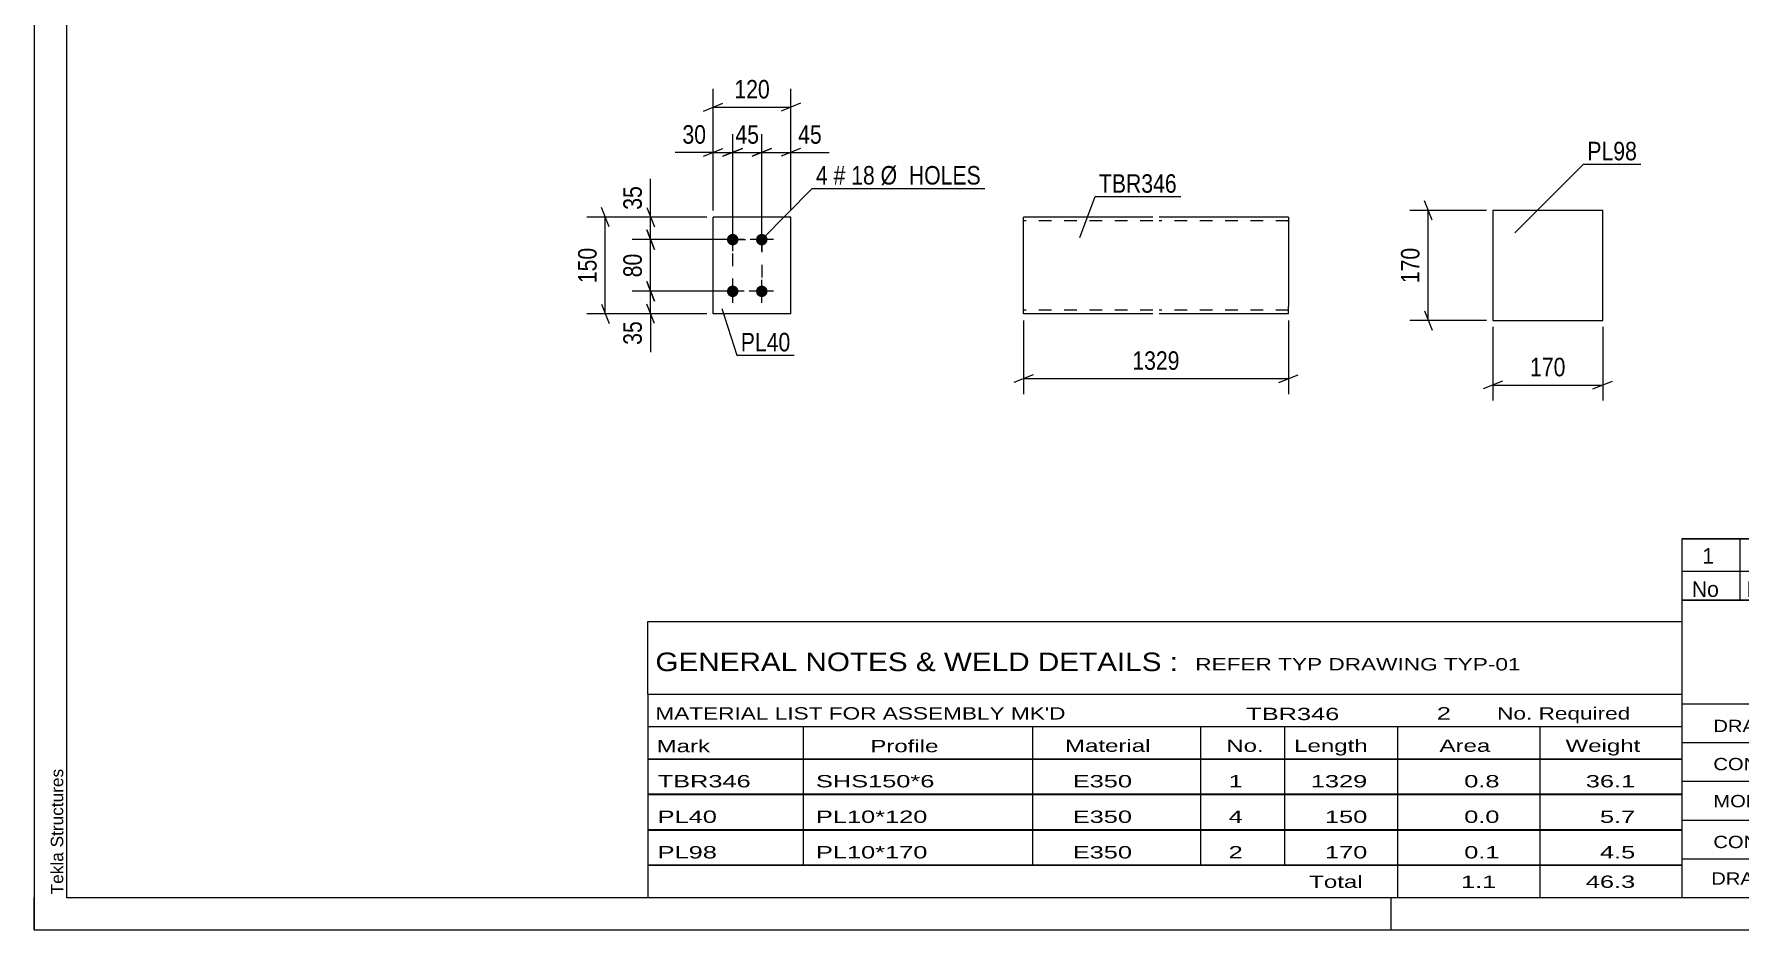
# Model space of a CAD drawing. Header units: millimetres. Extents: x 0 to 420, y 0 to 297.
# Drawn here: x 0 to 264, y 0 to 138.7 of the extents above; entities that cross this region are included whole.
import ezdxf

# ---------------------------------------------------------------- set-up
doc = ezdxf.new("R2010")
doc.units = ezdxf.units.MM
doc.linetypes.add('DXK_LINE_DOT2', pattern=[3.9198, 1.9599, -1.9599])
doc.styles.add('Arial', font='ARIAL.TTF', dxfattribs={"height": 0.2})
doc.styles.add('Arial Narrow', font='ARIALN.TTF', dxfattribs={"height": 0.2})

# ---------------------------------------------------------------- blocks, each defined once
blk = doc.blocks.new('Unknown-581363297-1163')
at = {"color": 5, "linetype": 'Continuous'}
for p, q in [((0, 297), (0, 0)), ((5, 292), (5, 5)), ((0, 0), (0, 5)), ((5, 5), (415, 5)), ((210, 0), (210, 5)), ((0, 0), (420, 0))]:
    blk.add_line(p, q, dxfattribs=at)
at = {"color": 174, "linetype": 'Continuous', "style": 'Arial'}
blk.add_text('Tekla Structures', height=1.9102, rotation=90, dxfattribs=at).set_placement((4.5, 5.5))
blk = doc.blocks.new('Bolt-581363297-1444 - 1410')
at = {"linetype": 'Continuous'}
for points in [[(108.11, 105.94, -1), (108.11, 107.74, -1)], [(112.61, 105.94, -1), (112.61, 107.74, -1)], [(108.11, 97.94, -1), (108.11, 99.74, -1)], [(112.61, 97.94, -1), (112.61, 99.74, -1)]]:
    blk.add_hatch(color=1, dxfattribs=at).paths.add_polyline_path(points)
at = {"color": 1, "linetype": 'Continuous'}
for p, q in [((108.11, 105.04), (108.11, 108.64)), ((112.61, 105.04), (112.61, 108.64)), ((109.91, 106.84), (106.31, 106.84)), ((114.41, 106.84), (110.81, 106.84)), ((108.11, 97.04), (108.11, 100.64)), ((112.61, 97.04), (112.61, 100.64)), ((109.91, 98.84), (106.31, 98.84)), ((114.41, 98.84), (110.81, 98.84))]:
    blk.add_line(p, q, dxfattribs=at)
blk = doc.blocks.new('Part-581363297-1459 - 1410')
at = {"color": 2, "linetype": 'Continuous'}
for p, q in [((117.11, 110.34), (105.11, 110.34)), ((105.11, 95.34), (105.11, 110.34)), ((117.11, 95.34), (117.11, 110.34)), ((117.11, 95.34), (105.11, 95.34))]:
    blk.add_line(p, q, dxfattribs=at)
blk = doc.blocks.new('Part-581363297-1390 - 1374')
at = {"color": 2, "linetype": 'Continuous'}
for p, q in [((242.75, 111.34), (225.75, 111.34)), ((225.75, 111.34), (225.75, 94.34)), ((242.75, 94.34), (242.75, 111.34)), ((225.75, 94.34), (242.75, 94.34))]:
    blk.add_line(p, q, dxfattribs=at)
blk = doc.blocks.new('Part-581363297-1275 - 1255')
at = {"color": 2, "linetype": 'Continuous'}
for p, q in [((173.12, 110.34), (153.12, 110.34)), ((153.12, 95.43), (153.12, 110.34)), ((194.12, 110.34), (174.12, 110.34)), ((194.12, 110.34), (194.12, 96.54)), ((153.12, 95.34), (153.12, 95.43)), ((173.12, 95.34), (153.12, 95.34)), ((194.12, 95.34), (174.12, 95.34)), ((194.12, 95.34), (194.12, 96.54))]:
    blk.add_line(p, q, dxfattribs=at)
at = {"color": 7, "linetype": 'DXK_LINE_DOT2'}
for p, q in [((173.12, 109.74), (153.12, 109.74)), ((194.12, 109.74), (174.12, 109.74)), ((194.12, 109.74), (194.12, 109.7)), ((194.12, 109.7), (194.12, 109.74)), ((194.12, 109.6), (194.12, 109.7)), ((194.12, 109.7), (194.12, 109.6)), ((153.12, 95.94), (153.12, 95.99)), ((173.12, 95.94), (153.12, 95.94)), ((194.12, 95.94), (174.12, 95.94)), ((194.12, 95.99), (194.12, 96.31)), ((194.12, 95.94), (194.12, 95.99))]:
    blk.add_line(p, q, dxfattribs=at)
blk = doc.blocks.new('Rectangle-581363297-1568 - 1410')
at = {"color": 1, "linetype": 'DXK_LINE_DOT2'}
blk.add_lwpolyline([(108.11, 106.84), (112.61, 106.84), (112.61, 98.84), (108.11, 98.84), (108.11, 106.84)], close=True, dxfattribs=at)
blk = doc.blocks.new('StraightDimension-581363297-1491 - 1410')
at = {"color": 7, "linetype": 'Continuous'}
for p, q in [((108.11, 107.84), (108.11, 123.19)), ((112.61, 107.84), (112.61, 123.19)), ((106.61, 119.74), (109.61, 120.94)), ((108.11, 120.34), (112.61, 120.34)), ((114.11, 120.94), (111.11, 119.74))]:
    blk.add_line(p, q, dxfattribs=at)
at = {"color": 0}
blk.add_wipeout([(112.79, 121.09), (112.79, 125.29), (107.93, 125.29), (107.93, 121.09)], dxfattribs=at)
at = {"color": 3, "style": 'Arial Narrow'}
blk.add_text('45', height=2.863, dxfattribs=at).set_placement((108.53, 121.69))
blk = doc.blocks.new('StraightDimension-581363297-1461 - 1410')
at = {"color": 7, "linetype": 'Continuous'}
for p, q in [((105.11, 111.34), (105.11, 130.19)), ((117.11, 111.34), (117.11, 130.19)), ((103.61, 126.74), (106.61, 127.94)), ((105.11, 127.34), (117.11, 127.34)), ((118.61, 127.94), (115.61, 126.74))]:
    blk.add_line(p, q, dxfattribs=at)
at = {"color": 0}
blk.add_wipeout([(114.45, 128.09), (114.45, 132.29), (107.77, 132.29), (107.77, 128.09)], dxfattribs=at)
at = {"color": 3, "style": 'Arial Narrow'}
blk.add_text('120', height=2.863, dxfattribs=at).set_placement((108.37, 128.69))
blk = doc.blocks.new('StraightDimension-581363297-1478 - 1410')
at = {"color": 7, "linetype": 'Continuous'}
for p, q in [((112.61, 107.84), (112.61, 123.19)), ((117.11, 111.34), (117.11, 123.19)), ((111.11, 119.74), (114.11, 120.94)), ((112.61, 120.34), (117.11, 120.34)), ((118.61, 120.94), (115.61, 119.74))]:
    blk.add_line(p, q, dxfattribs=at)
at = {"color": 0}
blk.add_wipeout([(122.49, 121.09), (122.49, 125.29), (117.64, 125.29), (117.64, 121.09)], dxfattribs=at)
at = {"color": 7, "linetype": 'Continuous'}
blk.add_line((117.11, 120.34), (123.02, 120.34), dxfattribs=at)
blk.add_line((117.11, 120.34), (123.02, 120.34), dxfattribs=at)
at = {"color": 3, "style": 'Arial Narrow'}
blk.add_text('45', height=2.863, dxfattribs=at).set_placement((118.24, 121.69))
blk = doc.blocks.new('StraightDimension-581363297-1501 - 1410')
at = {"color": 7, "linetype": 'Continuous'}
for p, q in [((105.11, 111.34), (105.11, 123.19)), ((108.11, 107.84), (108.11, 123.19)), ((103.61, 119.74), (106.61, 120.94)), ((105.11, 120.34), (108.11, 120.34)), ((109.61, 120.94), (106.61, 119.74))]:
    blk.add_line(p, q, dxfattribs=at)
at = {"color": 0}
blk.add_wipeout([(104.59, 121.09), (104.59, 125.29), (99.73, 125.29), (99.73, 121.09)], dxfattribs=at)
at = {"color": 7, "linetype": 'Continuous'}
blk.add_line((105.11, 120.34), (99.2, 120.34), dxfattribs=at)
blk.add_line((105.11, 120.34), (99.2, 120.34), dxfattribs=at)
at = {"color": 3, "style": 'Arial Narrow'}
blk.add_text('30', height=2.863, dxfattribs=at).set_placement((100.33, 121.69))
blk = doc.blocks.new('StraightDimension-581363297-1515 - 1410')
at = {"color": 7, "linetype": 'Continuous'}
for p, q in [((89, 108.84), (87.8, 111.84)), ((104.11, 110.34), (85.55, 110.34)), ((88.4, 95.34), (88.4, 110.34)), ((104.11, 95.34), (85.55, 95.34)), ((87.8, 96.84), (89, 93.84))]:
    blk.add_line(p, q, dxfattribs=at)
at = {"color": 0}
blk.add_wipeout([(87.65, 106.18), (83.45, 106.18), (83.45, 99.5), (87.65, 99.5)], dxfattribs=at)
at = {"color": 3, "style": 'Arial Narrow'}
blk.add_text('150', height=2.863, rotation=90.0002, dxfattribs=at).set_placement((87.05, 100.1))
blk = doc.blocks.new('StraightDimension-581363297-1532 - 1410')
at = {"color": 7, "linetype": 'Continuous'}
for p, q in [((94.8, 100.34), (96, 97.34)), ((107.11, 98.84), (92.55, 98.84)), ((95.4, 95.34), (95.4, 98.84)), ((104.11, 95.34), (92.55, 95.34)), ((96, 93.84), (94.8, 96.84))]:
    blk.add_line(p, q, dxfattribs=at)
at = {"color": 0}
blk.add_wipeout([(94.65, 94.82), (90.45, 94.82), (90.45, 89.96), (94.65, 89.96)], dxfattribs=at)
at = {"color": 7, "linetype": 'Continuous'}
blk.add_line((95.4, 95.34), (95.4, 89.44), dxfattribs=at)
blk.add_line((95.4, 95.34), (95.4, 89.44), dxfattribs=at)
at = {"color": 3, "style": 'Arial Narrow'}
blk.add_text('35', height=2.863, rotation=90.0002, dxfattribs=at).set_placement((94.05, 90.56))
blk = doc.blocks.new('StraightDimension-581363297-1545 - 1410')
at = {"color": 7, "linetype": 'Continuous'}
for p, q in [((94.8, 108.34), (96, 105.34)), ((107.11, 106.84), (92.55, 106.84)), ((95.4, 98.84), (95.4, 106.84)), ((96, 97.34), (94.8, 100.34)), ((107.11, 98.84), (92.55, 98.84))]:
    blk.add_line(p, q, dxfattribs=at)
at = {"color": 0}
blk.add_wipeout([(94.65, 105.27), (90.45, 105.27), (90.45, 100.41), (94.65, 100.41)], dxfattribs=at)
at = {"color": 3, "style": 'Arial Narrow'}
blk.add_text('80', height=2.863, rotation=90.0002, dxfattribs=at).set_placement((94.05, 101.01))
blk = doc.blocks.new('StraightDimension-581363297-1555 - 1410')
at = {"color": 7, "linetype": 'Continuous'}
for p, q in [((94.8, 111.84), (96, 108.84)), ((104.11, 110.34), (92.55, 110.34)), ((96, 105.34), (94.8, 108.34)), ((95.4, 106.84), (95.4, 110.34)), ((107.11, 106.84), (92.55, 106.84))]:
    blk.add_line(p, q, dxfattribs=at)
at = {"color": 0}
blk.add_wipeout([(94.65, 115.72), (90.45, 115.72), (90.45, 110.87), (94.65, 110.87)], dxfattribs=at)
at = {"color": 7, "linetype": 'Continuous'}
blk.add_line((95.4, 110.34), (95.4, 116.25), dxfattribs=at)
blk.add_line((95.4, 110.34), (95.4, 116.25), dxfattribs=at)
at = {"color": 3, "style": 'Arial Narrow'}
blk.add_text('35', height=2.863, rotation=90.0002, dxfattribs=at).set_placement((94.05, 111.47))
blk = doc.blocks.new('StraightDimension-581363297-1402 - 1374')
at = {"color": 7, "linetype": 'Continuous'}
for p, q in [((225.75, 93.34), (225.75, 81.94)), ((242.75, 93.34), (242.75, 81.94)), ((227.25, 84.94), (224.25, 83.74)), ((241.25, 83.74), (244.25, 84.94)), ((225.75, 84.34), (242.75, 84.34))]:
    blk.add_line(p, q, dxfattribs=at)
at = {"color": 0}
blk.add_wipeout([(237.59, 85.09), (237.59, 89.29), (230.91, 89.29), (230.91, 85.09)], dxfattribs=at)
at = {"color": 3, "style": 'Arial Narrow'}
blk.add_text('170', height=2.863, dxfattribs=at).set_placement((231.51, 85.69))
blk = doc.blocks.new('StraightDimension-581363297-1392 - 1374')
at = {"color": 7, "linetype": 'Continuous'}
for p, q in [((224.75, 111.34), (212.9, 111.34)), ((216.35, 109.84), (215.15, 112.84)), ((215.75, 94.34), (215.75, 111.34)), ((215.15, 95.84), (216.35, 92.84)), ((224.75, 94.34), (212.9, 94.34))]:
    blk.add_line(p, q, dxfattribs=at)
at = {"color": 0}
blk.add_wipeout([(215, 106.18), (210.8, 106.18), (210.8, 99.5), (215, 99.5)], dxfattribs=at)
at = {"color": 3, "style": 'Arial Narrow'}
blk.add_text('170', height=2.863, rotation=90.0002, dxfattribs=at).set_placement((214.4, 100.1))
blk = doc.blocks.new('StraightDimension-581363297-1353 - 1255')
at = {"color": 7, "linetype": 'Continuous'}
for p, q in [((153.12, 94.34), (153.12, 82.94)), ((194.12, 94.34), (194.12, 82.94)), ((154.62, 85.94), (151.62, 84.74)), ((153.12, 85.34), (194.12, 85.34)), ((192.62, 84.74), (195.62, 85.94))]:
    blk.add_line(p, q, dxfattribs=at)
at = {"color": 0}
blk.add_wipeout([(177.88, 86.09), (177.88, 90.29), (169.36, 90.29), (169.36, 86.09)], dxfattribs=at)
at = {"color": 3, "style": 'Arial Narrow'}
blk.add_text('1329', height=2.863, dxfattribs=at).set_placement((169.96, 86.69))
blk = doc.blocks.new('Unknown-581363297-3597')
at = {"color": 7, "linetype": 'Continuous'}
for p, q in [((255, 51.05), (255, 5)), ((255, 51.05), (415, 51.05)), ((415, 51), (415, 5)), ((255, 35), (415, 35)), ((295.14, 35), (295.14, 5)), ((397, 5.05), (397, 29.05)), ((255, 29), (415, 29)), ((255, 23), (415, 23)), ((339.14, 23), (339.14, 5)), ((255, 17), (415, 17)), ((255, 11), (397, 11)), ((255, 5), (415, 5))]:
    blk.add_line(p, q, dxfattribs=at)
at = {"color": 7, "style": 'Arial Narrow'}
for s, height, width, p in [('DRAWING TITLE', 1.9089, 1.425378, (259.88, 30.61)), ('TC-BRACE', 1.909, 1.425378, (296.81, 30.59)), ('CONTRACT', 1.909, 1.425378, (259.88, 24.71)), ('TERMINAL BUILDING', 1.9089, 1.425378, (297.06, 25.07)), ('MODELLED BY', 1.9089, 1.425378, (259.88, 18.98)), ('GSK', 1.909, 1.425378, (296.88, 19.04)), ('ISSUED', 1.909, 1.425378, (339.94, 18.64)), ('17.03.2026', 1.909, 1.425378, (356.69, 18.52)), ('CONTRACT NO', 1.9089, 1.425378, (259.88, 12.66)), ('AN-C-1376', 1.909, 1.425378, (297.23, 12.78)), ('SCALE', 1.909, 1.425378, (339.94, 12.65)), ('A1', 6.204, 1.25, (401.24, 7.2)), ('DRAWING No', 1.909, 1.425378, (259.56, 7)), ('[TBR.346]', 1.909, 1.425378, (297.46, 6.99)), ('1', 3.34, 1.5, (376.91, 5.68)), ('REVISION No.', 1.9089, 1.425378, (339.94, 5.77))]:
    blk.add_text(s, height=height, dxfattribs=dict(at, width=width)).set_placement(p)
at = {"color": 7, "linetype": 'Continuous', "style": 'Arial Narrow'}
for s, height, width, p in [('PH #', 2.1, 1.42538, (402.4, 24.55)), ('101', 2.1, 1.42538, (403.41, 18.55)), ('NTS', 1.909, 1.425378, (357, 13.05))]:
    blk.add_text(s, height=height, dxfattribs=dict(at, width=width)).set_placement(p)
blk = doc.blocks.new('Unknown-581363297-3598')
at = {"color": 7, "linetype": 'Continuous'}
for p, q in [((255, 60.55), (415, 60.55)), ((415, 60.55), (255, 60.55)), ((255, 60.55), (255, 55.55)), ((264, 60.55), (264, 55.55)), ((288, 60.55), (288, 55.55)), ((385, 60.55), (385, 55.55)), ((415, 60.55), (415, 55.55)), ((255, 55.55), (415, 55.55)), ((255, 55.55), (255, 51.05)), ((255, 55.55), (415, 55.55)), ((264, 55.55), (264, 51.05)), ((288, 55.55), (288, 51.05)), ((385, 55.55), (385, 51.05)), ((415, 55.55), (415, 51.05)), ((415, 51.05), (255, 51.05))]:
    blk.add_line(p, q, dxfattribs=at)
at = {"color": 7, "linetype": 'Continuous', "style": 'Arial Narrow'}
for s, height, width, p in [('1', 2.39, 1.196471, (258.16, 56.7)), ('0', 2.39, 1.196471, (273, 56.7)), ('ISSUED FOR CONSTRUCTION', 2.3861, 1.196471, (290, 56.7)), ('17.03.2026', 2.386, 1.196471, (391, 56.7)), ('No', 2.386, 1.2, (256.54, 51.55)), ('REV MARK', 2.386, 1.2, (265, 51.55)), ('REVISION DESCRIPTION', 2.3861, 1.2, (290, 51.55)), ('REV. DATE', 2.386, 1.2, (390.28, 51.55))]:
    blk.add_text(s, height=height, dxfattribs=dict(at, width=width)).set_placement(p)
blk = doc.blocks.new('Unknown-581363297-3599')
at = {"color": 7, "linetype": 'Continuous'}
for p, q in [((95, 47.75), (255, 47.75)), ((95, 36.5), (95, 47.75)), ((255, 47.75), (255, 36.5)), ((95, 36.5), (255, 36.5)), ((95, 36.5), (95, 31.5)), ((255, 36.5), (255, 31.5)), ((95, 31.5), (255, 31.5)), ((95, 31.5), (95, 26.5)), ((119, 31.5), (119, 26.5)), ((154.5, 31.5), (154.5, 26.5)), ((180.5, 31.5), (180.5, 26.5)), ((193.5, 31.5), (193.5, 26.5)), ((211, 31.5), (211, 26.5)), ((233, 31.5), (233, 26.5)), ((255, 31.5), (255, 26.5)), ((95, 26.5), (255, 26.5)), ((95, 26.45), (95, 21.05)), ((95, 26.45), (255, 26.45)), ((119, 26.5), (119, 21)), ((154.5, 26.5), (154.5, 21)), ((180.5, 26.5), (180.5, 21)), ((193.5, 26.5), (193.5, 21)), ((211, 26.5), (211, 21)), ((233, 26.5), (233, 21)), ((255, 26.45), (255, 21.05)), ((95, 21.05), (255, 21.05)), ((95, 20.95), (95, 15.55)), ((95, 20.95), (255, 20.95)), ((119, 21), (119, 15.5)), ((154.5, 21), (154.5, 15.5)), ((180.5, 21), (180.5, 15.5)), ((193.5, 21), (193.5, 15.5)), ((211, 21), (211, 15.5)), ((233, 21), (233, 15.5)), ((255, 20.95), (255, 15.55)), ((95, 15.55), (255, 15.55)), ((95, 15.45), (95, 10.05)), ((95, 15.45), (255, 15.45)), ((119, 15.5), (119, 10)), ((154.5, 15.5), (154.5, 10)), ((180.5, 15.5), (180.5, 10)), ((193.5, 15.5), (193.5, 10)), ((211, 15.5), (211, 10)), ((233, 15.5), (233, 10)), ((255, 15.45), (255, 10.05)), ((95, 10.05), (255, 10.05)), ((95, 10), (255, 10)), ((95, 10), (95, 5)), ((211, 10), (211, 5)), ((233, 10), (233, 5)), ((255, 10), (255, 5)), ((95, 5), (255, 5))]:
    blk.add_line(p, q, dxfattribs=at)
at = {"color": 7, "style": 'Arial Narrow'}
for s, height, width, p in [('GENERAL NOTES & WELD DETAILS :', 2.8633, 1.4, (96.15, 40.06)), ('REFER TYP DRAWING TYP-01', 1.9089, 1.6, (179.7, 40.16)), ("MATERIAL LIST FOR ASSEMBLY MK'D", 1.9089, 1.6, (96.15, 32.56)), ('TBR346', 1.909, 1.794707, (187.59, 32.47)), ('2', 1.91, 1.794707, (217.08, 32.56)), ('No. Required', 1.9089, 1.6, (226.41, 32.56)), ('Mark', 1.909, 1.7, (96.34, 27.5)), ('Profile', 1.909, 1.7, (129.41, 27.5)), ('Material', 1.909, 1.7, (159.54, 27.56)), ('No.', 1.909, 1.7, (184.5, 27.56)), ('Length', 1.909, 1.7, (195, 27.56)), ('Area', 1.909, 1.7, (217.5, 27.56)), ('Weight', 1.909, 1.7, (237, 27.56))]:
    blk.add_text(s, height=height, dxfattribs=dict(at, width=width)).set_placement(p)
at = {"color": 7, "linetype": 'Continuous', "style": 'Arial Narrow'}
for s, height, width, p in [('TBR346', 1.909, 1.794707, (96.5, 22.06)), ('SHS150*6', 1.909, 1.794707, (121, 22.06)), ('E350', 1.909, 1.794707, (160.74, 22.06)), ('1', 1.91, 1.794707, (184.86, 22.06)), ('1329', 1.909, 1.794707, (197.58, 22.06)), ('0.8', 1.909, 1.794707, (221.32, 22.06)), ('36.1', 1.909, 1.794707, (240.14, 22.06)), ('PL40', 1.909, 1.794707, (96.5, 16.56)), ('PL10*120', 1.909, 1.794707, (121, 16.56)), ('E350', 1.909, 1.794707, (160.74, 16.56)), ('150', 1.909, 1.794707, (199.77, 16.56)), ('0.0', 1.909, 1.794707, (221.32, 16.56)), ('4', 1.91, 1.794707, (184.86, 16.56)), ('5.7', 1.909, 1.794707, (242.33, 16.56)), ('PL98', 1.909, 1.794707, (96.5, 11.06)), ('PL10*170', 1.909, 1.794707, (121, 11.06)), ('E350', 1.909, 1.794707, (160.74, 11.06)), ('2', 1.91, 1.794707, (184.86, 11.06)), ('170', 1.909, 1.794707, (199.77, 11.06)), ('0.1', 1.909, 1.794707, (221.32, 11.06)), ('4.5', 1.909, 1.794707, (242.33, 11.06)), ('Total', 1.909, 1.7, (197.33, 6.5)), ('1.1', 1.909, 1.794707, (220.83, 6.5)), ('46.3', 1.909, 1.794707, (240.14, 6.5))]:
    blk.add_text(s, height=height, dxfattribs=dict(at, width=width)).set_placement(p)
blk = doc.blocks.new('Mark-581363297-1440 - 1410')
at = {"color": 0}
blk.add_wipeout([(122.82, 115.37), (122.82, 118.37), (120.99, 118.37), (120.99, 115.37)], dxfattribs=at)
blk.add_wipeout([(122.82, 115.37), (122.82, 118.37), (120.99, 118.37), (120.99, 115.37)], dxfattribs=at)
at = {"color": 7, "linetype": 'Continuous'}
blk.add_line((112.61, 106.84), (120.39, 114.77), dxfattribs=at)
at = {"color": 0}
blk.add_wipeout([(125.55, 115.37), (125.55, 118.37), (123.72, 118.37), (123.72, 115.37)], dxfattribs=at)
blk.add_wipeout([(125.55, 115.37), (125.55, 118.37), (123.72, 118.37), (123.72, 115.37)], dxfattribs=at)
at = {"color": 3, "style": 'Arial Narrow'}
blk.add_text('4', height=2.86, dxfattribs=at).set_placement((120.99, 115.37))
at = {"color": 0}
blk.add_wipeout([(130.1, 115.37), (130.1, 118.37), (126.45, 118.37), (126.45, 115.37)], dxfattribs=at)
blk.add_wipeout([(130.1, 115.37), (130.1, 118.37), (126.45, 118.37), (126.45, 115.37)], dxfattribs=at)
at = {"color": 3, "style": 'Arial Narrow'}
blk.add_text('#', height=2.86, dxfattribs=at).set_placement((123.72, 115.37))
at = {"color": 0}
blk.add_wipeout([(146.53, 115.37), (146.53, 118.37), (131, 118.37), (131, 115.37)], dxfattribs=at)
blk.add_wipeout([(146.53, 115.37), (146.53, 118.37), (131, 118.37), (131, 115.37)], dxfattribs=at)
at = {"color": 7, "linetype": 'Continuous'}
blk.add_line((120.39, 114.77), (147.13, 114.77), dxfattribs=at)
at = {"color": 3, "style": 'Arial Narrow'}
for s, p in [('18', (126.45, 115.37)), ('Ø  HOLES', (131, 115.37))]:
    blk.add_text(s, height=2.863, dxfattribs=at).set_placement(p)
blk = doc.blocks.new('Mark-581363297-1455 - 1410')
at = {"color": 0}
blk.add_wipeout([(117.04, 89.55), (117.04, 92.55), (109.36, 92.55), (109.36, 89.55)], dxfattribs=at)
blk.add_wipeout([(117.04, 89.55), (117.04, 92.55), (109.36, 92.55), (109.36, 89.55)], dxfattribs=at)
at = {"color": 30, "linetype": 'Continuous'}
for p, q in [((106.45, 96.19), (108.76, 88.95)), ((108.76, 88.95), (117.64, 88.95))]:
    blk.add_line(p, q, dxfattribs=at)
at = {"color": 3, "style": 'Arial Narrow'}
blk.add_text('PL40', height=2.863, dxfattribs=at).set_placement((109.36, 89.55))
blk = doc.blocks.new('Mark-581363297-1386 - 1374')
at = {"color": 0}
blk.add_wipeout([(248.06, 119.12), (248.06, 122.12), (240.38, 122.12), (240.38, 119.12)], dxfattribs=at)
blk.add_wipeout([(248.06, 119.12), (248.06, 122.12), (240.38, 122.12), (240.38, 119.12)], dxfattribs=at)
at = {"color": 30, "linetype": 'Continuous'}
for p, q in [((229.18, 107.91), (239.78, 118.52)), ((239.78, 118.52), (248.66, 118.52))]:
    blk.add_line(p, q, dxfattribs=at)
at = {"color": 3, "style": 'Arial Narrow'}
blk.add_text('PL98', height=2.863, dxfattribs=at).set_placement((240.38, 119.12))
blk = doc.blocks.new('Mark-581363297-1270 - 1255')
at = {"color": 0}
blk.add_wipeout([(176.85, 114.1), (176.85, 117.1), (164.79, 117.1), (164.79, 114.1)], dxfattribs=at)
blk.add_wipeout([(176.85, 114.1), (176.85, 117.1), (164.79, 117.1), (164.79, 114.1)], dxfattribs=at)
at = {"color": 30, "linetype": 'Continuous'}
for p, q in [((161.84, 107.19), (164.19, 113.5)), ((164.19, 113.5), (177.45, 113.5))]:
    blk.add_line(p, q, dxfattribs=at)
at = {"color": 3, "style": 'Arial Narrow'}
blk.add_text('TBR346', height=2.863, dxfattribs=at).set_placement((164.79, 114.1))

msp = doc.modelspace()

# ---------------------------------------------------------------- block references
for name in ['Unknown-581363297-1163', 'Part-581363297-1390 - 1374', 'Part-581363297-1459 - 1410', 'Bolt-581363297-1444 - 1410', 'Part-581363297-1275 - 1255', 'Rectangle-581363297-1568 - 1410', 'Unknown-581363297-3598', 'Unknown-581363297-3597', 'Unknown-581363297-3599']:
    msp.add_blockref(name, (0, 0))

# ---------------------------------------------------------------- next in the draw order: block references
for name in ['StraightDimension-581363297-1491 - 1410', 'Mark-581363297-1386 - 1374', 'Mark-581363297-1270 - 1255', 'StraightDimension-581363297-1353 - 1255', 'StraightDimension-581363297-1402 - 1374']:
    msp.add_blockref(name, (0, 0))

# ---------------------------------------------------------------- next in the draw order: block references
for name in ['StraightDimension-581363297-1461 - 1410', 'StraightDimension-581363297-1392 - 1374']:
    msp.add_blockref(name, (0, 0))

# ---------------------------------------------------------------- next in the draw order: block references
for name in ['StraightDimension-581363297-1501 - 1410', 'StraightDimension-581363297-1478 - 1410']:
    msp.add_blockref(name, (0, 0))

# ---------------------------------------------------------------- next in the draw order: block references
for name in ['Mark-581363297-1440 - 1410', 'StraightDimension-581363297-1515 - 1410']:
    msp.add_blockref(name, (0, 0))

# ---------------------------------------------------------------- next in the draw order: block references
msp.add_blockref('StraightDimension-581363297-1532 - 1410', (0, 0))

# ---------------------------------------------------------------- next in the draw order: block references
msp.add_blockref('StraightDimension-581363297-1545 - 1410', (0, 0))

# ---------------------------------------------------------------- next in the draw order: block references
for name in ['StraightDimension-581363297-1555 - 1410', 'Mark-581363297-1455 - 1410']:
    msp.add_blockref(name, (0, 0))

doc.saveas('drawing.dxf')
